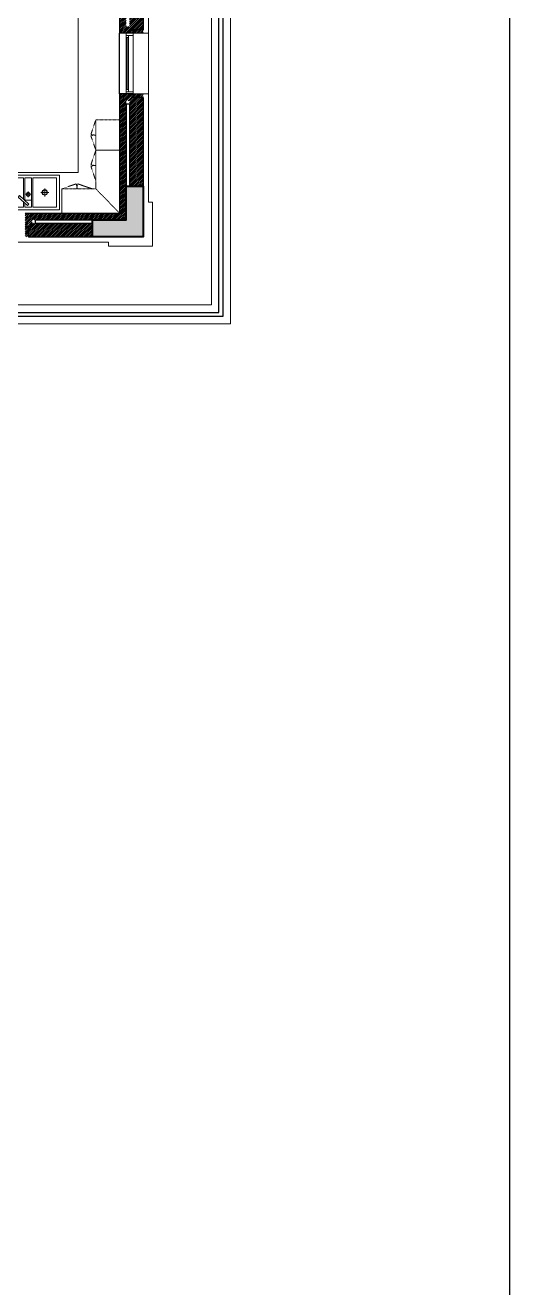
# Model space of a CAD drawing. Header units: inches. Extents: x 230831 to 416194, y 441295 to 526666.
# Drawn here: x 409031 to 416194, y 485260 to 503945 of the extents above; entities that cross this region are included whole.
import ezdxf

# ---------------------------------------------------------------- set-up
doc = ezdxf.new("R2010")
doc.units = ezdxf.units.IN
doc.header["$MEASUREMENT"] = 0
doc.linetypes.add('xref grd floor$0$HIDDEN', pattern=[0.375, 0.25, -0.125])
for name, color, linetype, lineweight in [('1', 1, 'Continuous', 50), ('xref grd floor$0$A-FLOR-FIXT', 8, 'Continuous', 9), ('xref grd floor$0$A-FLOR-HIDN', 252, 'xref grd floor$0$HIDDEN', 0), ('xref grd floor$0$A-GLAZ', 134, 'Continuous', 18), ('xref grd floor$0$A-WALL-TILE', 8, 'Continuous', 9), ('xref grd floor$0$XREF-V2-GF_COLS$0$A-COLS', 5, 'Continuous', 40), ('xref grd floor$0$XREF-V2-GF_COLS$0$A-COLS-PATT', 253, 'Continuous', 20)]:
    doc.layers.add(name, color=color, linetype=linetype, lineweight=lineweight)
for name, color, linetype in [('xref grd floor$0$A-CURB-LINE', 253, 'Continuous'), ('xref grd floor$0$A-WALL', 7, 'Continuous'), ('xref grd floor$0$CQ Wall hatch_CHB', 8, 'Continuous')]:
    doc.layers.add(name, color=color, linetype=linetype)
pattern_1 = [(45, (20869.716, 76050.643), (-13.258252, 13.258252), [])]

# ---------------------------------------------------------------- blocks, each defined once
blk = doc.blocks.new('xref grd floor$0$XREF-V2-GF_COLS')
at = {"layer": 'xref grd floor$0$XREF-V2-GF_COLS$0$A-COLS-PATT'}
blk.add_hatch(color=256, dxfattribs=at).paths.add_polyline_path([(287784, 493791), (287299, 493670), (287359, 493427), (288087, 493608), (287906, 494336), (287663, 494276)])
at = {"layer": 'xref grd floor$0$XREF-V2-GF_COLS$0$A-COLS'}
blk.add_lwpolyline([(287663, 494276), (287906, 494336), (288087, 493608), (287359, 493427), (287299, 493670), (287784, 493791), (287663, 494276)], close=True, dxfattribs=at)
blk.add_lwpolyline([(287663, 494276), (287906, 494336), (288087, 493608), (287359, 493427), (287299, 493670), (287784, 493791), (287663, 494276)], close=True, dxfattribs=at)
blk = doc.blocks.new('xref grd floor$0$JK')
at = {"lineweight": 0}
for p, q in [((14610.9, 21386.9), (14598.9, 21386.9)), ((14604.9, 21380.9), (14604.9, 21392.9)), ((14633.7, 21384.2), (14625.3, 21384.2)), ((14629.5, 21380), (14629.5, 21388.4)), ((14648, 21386.9), (14660, 21386.9)), ((14654, 21380.9), (14654, 21392.9)), ((14722.9, 21386.9), (14710.9, 21386.9)), ((14716.9, 21380.9), (14716.9, 21392.9)), ((14745.7, 21384.2), (14737.3, 21384.2)), ((14741.5, 21380), (14741.5, 21388.4)), ((14760, 21386.9), (14772, 21386.9)), ((14766, 21380.9), (14766, 21392.9))]:
    blk.add_line(p, q, dxfattribs=at)
for points in [[(14583.5, 21412.4), (14675.5, 21412.4), (14675.5, 21361.4), (14583.5, 21361.4), (14583.5, 21412.4)], [(14622.5, 21377.1), (14622.5, 21408.4), (14587.5, 21408.4), (14587.5, 21365.4), (14622.5, 21365.4), (14622.5, 21373)], [(14695.5, 21412.4), (14787.5, 21412.4), (14787.5, 21361.4), (14695.5, 21361.4), (14695.5, 21412.4)], [(14734.5, 21377.1), (14734.5, 21408.4), (14699.5, 21408.4), (14699.5, 21365.4), (14734.5, 21365.4), (14734.5, 21373)], [(14614.7, 21380.2), (14616.8, 21382.4), (14630.5, 21369.6), (14628.4, 21367.4), (14614.7, 21380.2)], [(14624.5, 21371.1), (14624.5, 21365.4), (14634.5, 21365.4), (14634.5, 21375.4), (14624.5, 21375.4), (14624.5, 21375.2)], [(14726.7, 21380.2), (14728.8, 21382.4), (14742.5, 21369.6), (14740.4, 21367.4), (14726.7, 21380.2)], [(14736.5, 21371.1), (14736.5, 21365.4), (14746.5, 21365.4), (14746.5, 21375.4), (14736.5, 21375.4), (14736.5, 21375.2)]]:
    blk.add_lwpolyline(points, dxfattribs=at)
for points in [[(14624.5, 21408.4), (14634.5, 21408.4), (14634.5, 21375.4), (14624.5, 21375.4)], [(14636.5, 21408.4), (14671.5, 21408.4), (14671.5, 21365.4), (14636.5, 21365.4)], [(14736.5, 21408.4), (14746.5, 21408.4), (14746.5, 21375.4), (14736.5, 21375.4)], [(14748.5, 21408.4), (14783.5, 21408.4), (14783.5, 21365.4), (14748.5, 21365.4)]]:
    blk.add_lwpolyline(points, close=True, dxfattribs=at)
for centre, radius in [((14604.9, 21386.9), 4), ((14604.9, 21386.9), 3.5), ((14629.5, 21384.2), 2.8), ((14629.5, 21384.2), 2.45), ((14654, 21386.9), 4), ((14654, 21386.9), 3.5), ((14716.9, 21386.9), 4), ((14716.9, 21386.9), 3.5), ((14741.5, 21384.2), 2.8), ((14741.5, 21384.2), 2.45), ((14766, 21386.9), 4), ((14766, 21386.9), 3.5)]:
    blk.add_circle(centre, radius, dxfattribs=at)
blk = doc.blocks.new('xref grd floor$0$stonecladding')
at = {"layer": 'xref grd floor$0$A-WALL-TILE'}
for p, q in [((43060, 34146, 0), (43060, 26836, 0)), ((43120, 26836, 0), (43060, 26836, 0)), ((43120, 26836, 0), (43120, 26186, 0)), ((39160, 26246, 0), (42470, 26246, 0)), ((42470, 26246, 0), (42470, 26186, 0)), ((43120, 26186, 0), (42470, 26186, 0))]:
    blk.add_line(p, q, dxfattribs=at)
blk = doc.blocks.new('mak ground floor plan')
at = {"layer": 'xref grd floor$0$CQ Wall hatch_CHB'}
h = blk.add_hatch(dxfattribs=at)
h.set_pattern_fill('ANSI31,_O', color=8, scale=150)
h.set_pattern_definition(pattern_1)
h.paths.add_polyline_path([(63850, 107694), (63500, 107694), (63500, 105389), (63850, 105389)])
h.paths.add_polyline_path([(63650, 105489), (63600, 105489), (63600, 107594), (63650, 107594)], flags=16)
h = blk.add_hatch(dxfattribs=at)
h.set_pattern_fill('ANSI31,_O', color=8, scale=150)
h.set_pattern_definition(pattern_1)
h.paths.add_polyline_path([(63100, 102577), (62207, 102577), (62207, 102627), (63100, 102627), (63600, 102627), (63600, 103127), (63600, 104389), (63650, 104389), (63650, 103127), (63850, 103127), (63850, 104489), (63500, 104489), (63500, 102727), (62107, 102727), (62107, 102377), (63100, 102377)])
at = {"layer": 'Defpoints'}
blk.add_lwpolyline([(69270, 124451), (20870, 124451), (20870, 76051), (69270, 76051)], close=True, dxfattribs=at)
blk.add_lwpolyline([(69270, 124451), (20870, 124451), (20870, 76051), (69270, 76051)], close=True, dxfattribs=at)
at = {"layer": 'xref grd floor$0$A-CURB-LINE', "elevation": 0}
for points in [[(63930, 110086), (65030, 110086), (65030, 101196), (61130, 101196), (61130, 92346), (60030, 92346)], [(63930, 110086), (65030, 110086), (65030, 101196), (61130, 101196), (61130, 92346), (60030, 92346)], [(63930, 110086), (65030, 110086), (65030, 101196), (61130, 101196), (61130, 92346), (60030, 92346)], [(60030, 92406), (61070, 92406), (61070, 101256), (64970, 101256), (64970, 110026), (63930, 110026)], [(60030, 92406), (61070, 92406), (61070, 101256), (64970, 101256), (64970, 110026), (63930, 110026)], [(60030, 92406), (61070, 92406), (61070, 101256), (64970, 101256), (64970, 110026), (63930, 110026)]]:
    blk.add_lwpolyline(points, dxfattribs=at)
at = {"layer": 'xref grd floor$0$A-FLOR-FIXT', "lineweight": 0, "elevation": 0}
blk.add_lwpolyline([(59600, 104676), (59600, 107300), (59640, 107300, -0.385315), (59773, 107433), (59773, 107474), (60966, 107474), (60966, 107433, -0.385315), (61100, 107300), (61140, 107300), (61140, 105302), (61100, 105302, -0.385315), (60966, 105169), (60966, 105129), (60300, 105129), (60300, 103326), (62890, 103326), (62890, 109756), (61650, 109756), (61650, 110356)], format="xyb", dxfattribs=at)
blk.add_lwpolyline([(59600, 104676), (59600, 107300), (59640, 107300, -0.385315), (59773, 107433), (59773, 107474), (60966, 107474), (60966, 107433, -0.385315), (61100, 107300), (61140, 107300), (61140, 105302), (61100, 105302, -0.385315), (60966, 105169), (60966, 105129), (60300, 105129), (60300, 103326), (62890, 103326), (62890, 109756), (61650, 109756), (61650, 110356)], format="xyb", dxfattribs=at)
blk.add_lwpolyline([(59600, 104676), (59600, 107300), (59640, 107300, -0.385315), (59773, 107433), (59773, 107474), (60966, 107474), (60966, 107433, -0.385315), (61100, 107300), (61140, 107300), (61140, 105302), (61100, 105302, -0.385315), (60966, 105169), (60966, 105129), (60300, 105129), (60300, 103326), (62890, 103326), (62890, 109756), (61650, 109756), (61650, 110356)], format="xyb", dxfattribs=at)
at = {"layer": 'xref grd floor$0$A-FLOR-HIDN', "lineweight": 0, "ltscale": 0.2}
for p, q in [((63150, 104106, 0), (63078, 103893, 0)), ((63150, 104106, 0), (63078, 103893, 0)), ((63150, 104106, 0), (63078, 103893, 0)), ((63150, 103656, 0), (63078, 103869, 0)), ((63150, 103656, 0), (63078, 103869, 0)), ((63150, 103656, 0), (63078, 103869, 0)), ((63150, 103655, 0), (63078, 103442, 0)), ((63150, 103655, 0), (63078, 103442, 0)), ((63150, 103655, 0), (63078, 103442, 0)), ((63150, 103205, 0), (63078, 103418, 0)), ((63150, 103205, 0), (63078, 103418, 0)), ((63150, 103205, 0), (63078, 103418, 0)), ((62647, 103086, 0), (62860, 103158, 0)), ((62647, 103086, 0), (62860, 103158, 0)), ((62647, 103086, 0), (62860, 103158, 0)), ((63097, 103086, 0), (62883, 103158, 0)), ((63097, 103086, 0), (62883, 103158, 0)), ((63097, 103086, 0), (62883, 103158, 0))]:
    blk.add_line(p, q, dxfattribs=at)
at = {"layer": 'xref grd floor$0$A-FLOR-HIDN', "lineweight": 0, "ltscale": 0.2, "elevation": 0}
for points in [[(63500, 104106), (63150, 104106), (63150, 103656), (63500, 103656), (63500, 104107)], [(63500, 104106), (63150, 104106), (63150, 103656), (63500, 103656), (63500, 104107)], [(63500, 104106), (63150, 104106), (63150, 103656), (63500, 103656), (63500, 104107)], [(63500, 103655), (63150, 103655), (63150, 103086), (63500, 102726), (63500, 103656)], [(63500, 103655), (63150, 103655), (63150, 103086), (63500, 102726), (63500, 103656)], [(63500, 103655), (63150, 103655), (63150, 103086), (63500, 102726), (63500, 103656)]]:
    blk.add_lwpolyline(points, dxfattribs=at)
at = {"layer": 'xref grd floor$0$A-FLOR-HIDN', "lineweight": 0, "ltscale": 0.2}
blk.add_lwpolyline([(63500, 102726), (63150, 103086), (62647, 103086), (62647, 102726)], close=True, dxfattribs=at)
blk.add_lwpolyline([(63500, 102726), (63150, 103086), (62647, 103086), (62647, 102726)], close=True, dxfattribs=at)
blk.add_lwpolyline([(63500, 102726), (63150, 103086), (62647, 103086), (62647, 102726)], close=True, dxfattribs=at)
for centre, start, end in [((63150, 104106, 0), 251.3611, 270), ((63150, 104106, 0), 251.3611, 270), ((63150, 104106, 0), 251.3611, 270), ((63150, 103656, 0), 90, 108.6389), ((63150, 103656, 0), 90, 108.6389), ((63150, 103656, 0), 90, 108.6389), ((63150, 103655, 0), 251.3611, 270), ((63150, 103655, 0), 251.3611, 270), ((63150, 103655, 0), 251.3611, 270), ((63150, 103205, 0), 90, 108.6389), ((63150, 103205, 0), 90, 108.6389), ((63150, 103205, 0), 90, 108.6389), ((62647, 103086, 0), 360, 18.6389), ((62647, 103086, 0), 360, 18.6389), ((62647, 103086, 0), 360, 18.6389), ((63097, 103086, 0), 161.3611, 180), ((63097, 103086, 0), 161.3611, 180), ((63097, 103086, 0), 161.3611, 180)]:
    blk.add_arc(centre, 225, start, end, dxfattribs=at)
at = {"layer": 'xref grd floor$0$A-GLAZ'}
for p, q in [((63600, 104489, 0), (63600, 105389, 0)), ((63600, 104489, 0), (63600, 105389, 0)), ((63600, 104489, 0), (63600, 105389, 0)), ((63700, 104489, 0), (63700, 105389, 0)), ((63700, 104489, 0), (63700, 105389, 0)), ((63700, 104489, 0), (63700, 105389, 0)), ((63600, 105356, 0), (63700, 105356, 0)), ((63600, 105356, 0), (63700, 105356, 0)), ((63600, 105356, 0), (63700, 105356, 0)), ((63600, 105324, 0), (63632, 105324, 0)), ((63600, 105324, 0), (63632, 105324, 0)), ((63600, 105324, 0), (63632, 105324, 0)), ((63616, 104554, 0), (63616, 105324, 0)), ((63616, 104554, 0), (63616, 105324, 0)), ((63616, 104554, 0), (63616, 105324, 0)), ((63632, 104521, 0), (63632, 105356, 0)), ((63632, 104521, 0), (63632, 105356, 0)), ((63632, 104521, 0), (63632, 105356, 0)), ((63600, 104554, 0), (63632, 104554, 0)), ((63600, 104554, 0), (63632, 104554, 0)), ((63600, 104554, 0), (63632, 104554, 0)), ((63600, 104521, 0), (63700, 104521, 0)), ((63600, 104521, 0), (63700, 104521, 0)), ((63600, 104521, 0), (63700, 104521, 0))]:
    blk.add_line(p, q, dxfattribs=at)
at = {"layer": 'xref grd floor$0$A-WALL'}
for p, q in [((63500, 107694, 0), (63500, 105389, 0)), ((63500, 107694, 0), (63500, 105389, 0)), ((63500, 107694, 0), (63500, 105389, 0)), ((63850, 107644, 0), (63850, 105439, 0)), ((63850, 107644, 0), (63850, 105439, 0)), ((63850, 107644, 0), (63850, 105439, 0)), ((63700, 105389, 0), (63500, 105389, 0)), ((63700, 105389, 0), (63500, 105389, 0)), ((63700, 105389, 0), (63500, 105389, 0)), ((63700, 105389, 0), (63700, 105439, 0)), ((63850, 105439, 0), (63700, 105439, 0)), ((63700, 105389, 0), (63700, 105439, 0)), ((63850, 105439, 0), (63700, 105439, 0)), ((63700, 105389, 0), (63700, 105439, 0)), ((63850, 105439, 0), (63700, 105439, 0)), ((63500, 104489, 0), (63500, 102726, 0)), ((63700, 104489, 0), (63500, 104489, 0)), ((63500, 104489, 0), (63500, 102726, 0)), ((63700, 104489, 0), (63500, 104489, 0)), ((63500, 104489, 0), (63500, 102726, 0)), ((63700, 104489, 0), (63500, 104489, 0)), ((63700, 104439, 0), (63700, 104489, 0)), ((63700, 104439, 0), (63700, 104489, 0)), ((63700, 104439, 0), (63700, 104489, 0)), ((63850, 104439, 0), (63700, 104439, 0)), ((63850, 104439, 0), (63700, 104439, 0)), ((63850, 104439, 0), (63700, 104439, 0)), ((63850, 104439, 0), (63850, 103126, 0)), ((63850, 104439, 0), (63850, 103126, 0)), ((63850, 104439, 0), (63850, 103126, 0)), ((62107, 102726, 0), (63500, 102726, 0)), ((62107, 102726, 0), (63500, 102726, 0)), ((62107, 102726, 0), (63500, 102726, 0)), ((62107, 102526, 0), (62157, 102526, 0)), ((62107, 102526, 0), (62157, 102526, 0)), ((62107, 102526, 0), (62157, 102526, 0)), ((62157, 102376, 0), (62157, 102526, 0)), ((62157, 102376, 0), (62157, 102526, 0)), ((62157, 102376, 0), (62157, 102526, 0)), ((62157, 102376, 0), (63100, 102376, 0)), ((62157, 102376, 0), (63100, 102376, 0)), ((62157, 102376, 0), (63100, 102376, 0))]:
    blk.add_line(p, q, dxfattribs=at)
at = {"layer": 'xref grd floor$0$A-WALL', "color": 1}
for p, q in [((63500, 104489, 0), (63500, 105389, 0)), ((63500, 104489, 0), (63500, 105389, 0)), ((63500, 104489, 0), (63500, 105389, 0)), ((63600, 104339, 0), (63600, 103126, 0)), ((63650, 104339, 0), (63600, 104339, 0)), ((63600, 104339, 0), (63600, 103126, 0)), ((63650, 104339, 0), (63600, 104339, 0)), ((63600, 104339, 0), (63600, 103126, 0)), ((63650, 104339, 0), (63600, 104339, 0)), ((63650, 104339, 0), (63650, 103126, 0)), ((63650, 104339, 0), (63650, 103126, 0)), ((63650, 104339, 0), (63650, 103126, 0)), ((62257, 102626, 0), (63100, 102626, 0)), ((62257, 102576, 0), (62257, 102626, 0)), ((62257, 102626, 0), (63100, 102626, 0)), ((62257, 102576, 0), (62257, 102626, 0)), ((62257, 102626, 0), (63100, 102626, 0)), ((62257, 102576, 0), (62257, 102626, 0)), ((62257, 102576, 0), (63100, 102576, 0)), ((62257, 102576, 0), (63100, 102576, 0)), ((62257, 102576, 0), (63100, 102576, 0))]:
    blk.add_line(p, q, dxfattribs=at)
at = {"layer": 'xref grd floor$0$A-WALL-TILE'}
for p, q in [((63700, 105389, 0), (63930, 105389, 0)), ((63700, 105389, 0), (63930, 105389, 0)), ((63700, 105389, 0), (63930, 105389, 0)), ((63930, 104489, 0), (63700, 104489, 0)), ((63930, 104489, 0), (63700, 104489, 0)), ((63930, 104489, 0), (63700, 104489, 0))]:
    blk.add_line(p, q, dxfattribs=at)
at = {"layer": 'xref grd floor$0$A-WALL-TILE', "color": 1, "elevation": 0}
for points in [[(63990, 110196), (65140, 110196), (65140, 101086), (63700, 101086)], [(63990, 110196), (65140, 110196), (65140, 101086), (63700, 101086)], [(63990, 110196), (65140, 110196), (65140, 101086), (63700, 101086)], [(60030, 92516), (60960, 92516), (60960, 101366), (64860, 101366), (64860, 109916), (63930, 109916)], [(60030, 92516), (60960, 92516), (60960, 101366), (64860, 101366), (64860, 109916), (63930, 109916)], [(60030, 92516), (60960, 92516), (60960, 101366), (64860, 101366), (64860, 109916), (63930, 109916)], [(63700, 101086), (61240, 101086), (61240, 92236)], [(63700, 101086), (61240, 101086), (61240, 92236)], [(63700, 101086), (61240, 101086), (61240, 92236)]]:
    blk.add_lwpolyline(points, dxfattribs=at)
at = {"rotation": 346.0285767170143}
blk.add_blockref('xref grd floor$0$XREF-V2-GF_COLS', (-334890, -307074, 0), dxfattribs=at)
blk.add_blockref('xref grd floor$0$XREF-V2-GF_COLS', (-334890, -307074, 0), dxfattribs=at)
blk.add_blockref('xref grd floor$0$XREF-V2-GF_COLS', (-334890, -307074, 0), dxfattribs=at)
at = {"layer": 'xref grd floor$0$A-FLOR-FIXT', "lineweight": 0, "xscale": 10, "yscale": 10, "zscale": 10}
blk.add_blockref('xref grd floor$0$JK', (-85264, -110838, 0), dxfattribs=at)
blk.add_blockref('xref grd floor$0$JK', (-85264, -110838, 0), dxfattribs=at)
blk.add_blockref('xref grd floor$0$JK', (-85264, -110838, 0), dxfattribs=at)
at = {"layer": 'xref grd floor$0$A-WALL'}
blk.add_blockref('xref grd floor$0$stonecladding', (20870, 76051), dxfattribs=at)
blk.add_blockref('xref grd floor$0$stonecladding', (20870, 76051), dxfattribs=at)
blk.add_blockref('xref grd floor$0$stonecladding', (20870, 76051), dxfattribs=at)

msp = doc.modelspace()

# ---------------------------------------------------------------- block references
at = {"layer": '1'}
msp.add_blockref('mak ground floor plan', (346924.167, 398438.759), dxfattribs=at)

doc.saveas('drawing.dxf')
